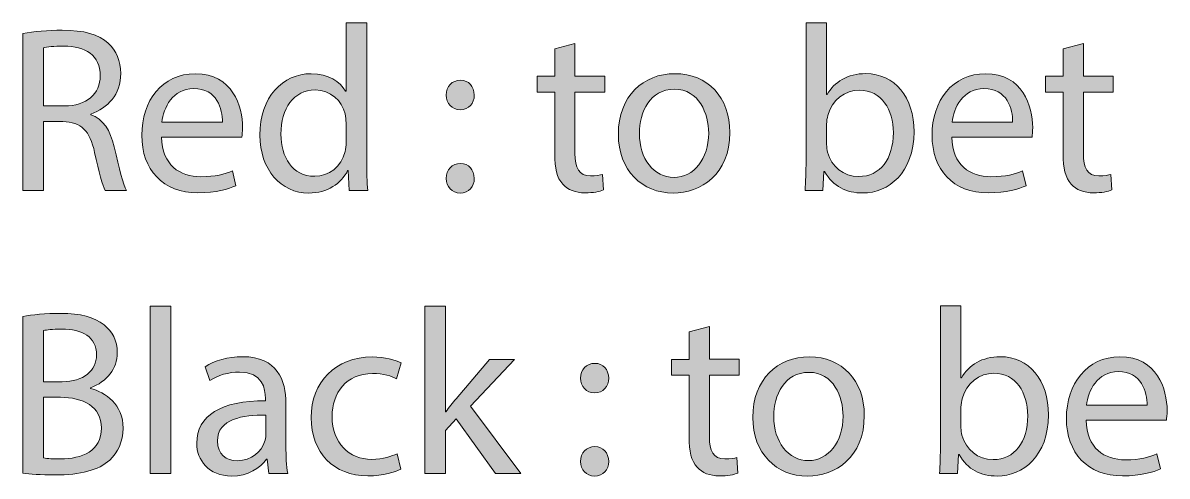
# Model space of a CAD drawing. Header units: inches. Extents: x 589 to 2016, y -1839 to -951.
# Drawn here: x 1200.09 to 1248.18, y -1133.28 to -1114.24 of the extents above; entities that cross this region are included whole.
import ezdxf

# ---------------------------------------------------------------- set-up
doc = ezdxf.new("R2010")
doc.units = ezdxf.units.IN
doc.header["$MEASUREMENT"] = 0
doc.layers.add('Layer 1', color=7, linetype='Continuous')

# ---------------------------------------------------------------- blocks, each defined once
blk = doc.blocks.new('block 314')
at = {"layer": 'Layer 1', "true_color": 0x010101}
h = blk.add_hatch(color=18, dxfattribs=at)
h.dxf.hatch_style = 2
edge = h.paths.add_edge_path()
edge.add_spline(control_points=[(1214.54, -1114.241), (1214.54, -1114.241), (1214.54, -1120.04), (1214.54, -1120.04), (1214.54, -1120.466), (1214.549, -1120.952), (1214.579, -1121.279), (1214.579, -1121.279), (1213.796, -1121.279), (1213.796, -1121.279), (1213.796, -1121.279), (1213.756, -1120.448), (1213.756, -1120.448), (1213.756, -1120.448), (1213.736, -1120.448), (1213.736, -1120.448), (1213.468, -1120.983), (1212.884, -1121.39), (1212.1, -1121.39), (1210.941, -1121.39), (1210.049, -1120.409), (1210.049, -1118.951), (1210.039, -1117.356), (1211.031, -1116.374), (1212.2, -1116.374), (1212.934, -1116.374), (1213.429, -1116.719), (1213.648, -1117.106), (1213.648, -1117.106), (1213.669, -1117.106), (1213.669, -1117.106), (1213.669, -1117.106), (1213.669, -1114.242), (1213.669, -1114.242), (1213.669, -1114.242), (1214.54, -1114.241), (1214.54, -1114.241), (1214.54, -1114.241), (1214.54, -1114.241), (1214.54, -1114.241)], knot_values=[0, 0, 0, 0, 1, 1, 1, 2, 2, 2, 3, 3, 3, 4, 4, 4, 5, 5, 5, 6, 6, 6, 7, 7, 7, 8, 8, 8, 9, 9, 9, 10, 10, 10, 11, 11, 11, 12, 12, 12, 13, 13, 13, 13], degree=3, periodic=1)
edge = h.paths.add_edge_path()
edge.add_spline(control_points=[(1213.668, -1118.434), (1213.668, -1118.324), (1213.658, -1118.177), (1213.628, -1118.067), (1213.5, -1117.512), (1213.023, -1117.056), (1212.37, -1117.056), (1211.467, -1117.056), (1210.933, -1117.849), (1210.933, -1118.91), (1210.933, -1119.881), (1211.41, -1120.684), (1212.351, -1120.684), (1212.936, -1120.684), (1213.471, -1120.298), (1213.63, -1119.643), (1213.66, -1119.524), (1213.67, -1119.405), (1213.67, -1119.268), (1213.67, -1119.268), (1213.668, -1118.434), (1213.668, -1118.434), (1213.668, -1118.434), (1213.668, -1118.434), (1213.668, -1118.434)], knot_values=[0, 0, 0, 0, 1, 1, 1, 2, 2, 2, 3, 3, 3, 4, 4, 4, 5, 5, 5, 6, 6, 6, 7, 7, 7, 8, 8, 8, 8], degree=3, periodic=1)
h = blk.add_hatch(color=18, dxfattribs=at)
h.dxf.hatch_style = 2
edge = h.paths.add_edge_path()
edge.add_spline(control_points=[(1232.966, -1121.277), (1232.986, -1120.951), (1233.005, -1120.465), (1233.005, -1120.038), (1233.005, -1120.038), (1233.005, -1114.239), (1233.005, -1114.239), (1233.005, -1114.239), (1233.867, -1114.239), (1233.867, -1114.239), (1233.867, -1114.239), (1233.867, -1117.254), (1233.867, -1117.254), (1233.867, -1117.254), (1233.888, -1117.254), (1233.888, -1117.254), (1234.194, -1116.718), (1234.749, -1116.37), (1235.523, -1116.37), (1236.713, -1116.37), (1237.555, -1117.363), (1237.544, -1118.819), (1237.544, -1120.533), (1236.464, -1121.386), (1235.393, -1121.386), (1234.699, -1121.386), (1234.144, -1121.118), (1233.787, -1120.482), (1233.787, -1120.482), (1233.757, -1120.482), (1233.757, -1120.482), (1233.757, -1120.482), (1233.717, -1121.275), (1233.717, -1121.275), (1233.717, -1121.275), (1232.964, -1121.275), (1232.964, -1121.275), (1232.964, -1121.275), (1232.966, -1121.277), (1232.966, -1121.277), (1232.966, -1121.277), (1232.966, -1121.277), (1232.966, -1121.277)], knot_values=[0, 0, 0, 0, 1, 1, 1, 2, 2, 2, 3, 3, 3, 4, 4, 4, 5, 5, 5, 6, 6, 6, 7, 7, 7, 8, 8, 8, 9, 9, 9, 10, 10, 10, 11, 11, 11, 12, 12, 12, 13, 13, 13, 14, 14, 14, 14], degree=3, periodic=1)
edge = h.paths.add_edge_path()
edge.add_spline(control_points=[(1233.869, -1119.355), (1233.869, -1119.466), (1233.89, -1119.572), (1233.907, -1119.672), (1234.077, -1120.276), (1234.581, -1120.694), (1235.217, -1120.694), (1236.128, -1120.694), (1236.674, -1119.95), (1236.674, -1118.849), (1236.674, -1117.888), (1236.177, -1117.065), (1235.246, -1117.065), (1234.65, -1117.065), (1234.096, -1117.47), (1233.917, -1118.134), (1233.896, -1118.233), (1233.867, -1118.352), (1233.867, -1118.493), (1233.867, -1118.493), (1233.869, -1119.355), (1233.869, -1119.355), (1233.869, -1119.355), (1233.869, -1119.355), (1233.869, -1119.355)], knot_values=[0, 0, 0, 0, 1, 1, 1, 2, 2, 2, 3, 3, 3, 4, 4, 4, 5, 5, 5, 6, 6, 6, 7, 7, 7, 8, 8, 8, 8], degree=3, periodic=1)
h = blk.add_hatch(color=18, dxfattribs=at)
h.dxf.hatch_style = 2
edge = h.paths.add_edge_path()
edge.add_spline(control_points=[(1200.088, -1114.688), (1200.524, -1114.598), (1201.148, -1114.548), (1201.743, -1114.548), (1202.664, -1114.548), (1203.26, -1114.717), (1203.676, -1115.094), (1204.013, -1115.392), (1204.201, -1115.849), (1204.201, -1116.363), (1204.201, -1117.245), (1203.647, -1117.829), (1202.943, -1118.069), (1202.943, -1118.069), (1202.943, -1118.098), (1202.943, -1118.098), (1203.458, -1118.276), (1203.765, -1118.752), (1203.924, -1119.446), (1204.141, -1120.378), (1204.299, -1121.022), (1204.439, -1121.278), (1204.439, -1121.278), (1203.548, -1121.278), (1203.548, -1121.278), (1203.439, -1121.091), (1203.29, -1120.515), (1203.102, -1119.683), (1202.903, -1118.762), (1202.546, -1118.414), (1201.762, -1118.383), (1201.762, -1118.383), (1200.949, -1118.383), (1200.949, -1118.383), (1200.949, -1118.383), (1200.949, -1121.277), (1200.949, -1121.277), (1200.949, -1121.277), (1200.087, -1121.277), (1200.087, -1121.277), (1200.087, -1121.277), (1200.088, -1114.688), (1200.088, -1114.688), (1200.088, -1114.688), (1200.088, -1114.688), (1200.088, -1114.688)], knot_values=[0, 0, 0, 0, 1, 1, 1, 2, 2, 2, 3, 3, 3, 4, 4, 4, 5, 5, 5, 6, 6, 6, 7, 7, 7, 8, 8, 8, 9, 9, 9, 10, 10, 10, 11, 11, 11, 12, 12, 12, 13, 13, 13, 14, 14, 14, 15, 15, 15, 15], degree=3, periodic=1)
edge = h.paths.add_edge_path()
edge.add_spline(control_points=[(1200.951, -1117.73), (1200.951, -1117.73), (1201.833, -1117.73), (1201.833, -1117.73), (1202.754, -1117.73), (1203.34, -1117.224), (1203.34, -1116.461), (1203.34, -1115.599), (1202.715, -1115.22), (1201.804, -1115.213), (1201.387, -1115.213), (1201.091, -1115.25), (1200.952, -1115.291), (1200.952, -1115.291), (1200.951, -1117.73), (1200.951, -1117.73), (1200.951, -1117.73), (1200.951, -1117.73), (1200.951, -1117.73)], knot_values=[0, 0, 0, 0, 1, 1, 1, 2, 2, 2, 3, 3, 3, 4, 4, 4, 5, 5, 5, 6, 6, 6, 6], degree=3, periodic=1)
h = blk.add_hatch(color=18, dxfattribs=at)
h.dxf.hatch_style = 2
edge = h.paths.add_edge_path()
edge.add_spline(control_points=[(1223.292, -1115.103), (1223.292, -1115.103), (1223.292, -1116.482), (1223.292, -1116.482), (1223.292, -1116.482), (1224.541, -1116.482), (1224.541, -1116.482), (1224.541, -1116.482), (1224.541, -1117.146), (1224.541, -1117.146), (1224.541, -1117.146), (1223.292, -1117.146), (1223.292, -1117.146), (1223.292, -1117.146), (1223.292, -1119.733), (1223.292, -1119.733), (1223.292, -1120.328), (1223.461, -1120.665), (1223.946, -1120.665), (1224.174, -1120.665), (1224.343, -1120.637), (1224.453, -1120.606), (1224.453, -1120.606), (1224.492, -1121.26), (1224.492, -1121.26), (1224.324, -1121.329), (1224.056, -1121.379), (1223.719, -1121.379), (1223.313, -1121.379), (1222.985, -1121.25), (1222.778, -1121.012), (1222.53, -1120.755), (1222.441, -1120.329), (1222.441, -1119.763), (1222.441, -1119.763), (1222.441, -1117.146), (1222.441, -1117.146), (1222.441, -1117.146), (1221.698, -1117.146), (1221.698, -1117.146), (1221.698, -1117.146), (1221.698, -1116.482), (1221.698, -1116.482), (1221.698, -1116.482), (1222.441, -1116.482), (1222.441, -1116.482), (1222.441, -1116.482), (1222.441, -1115.332), (1222.441, -1115.332), (1222.441, -1115.332), (1223.292, -1115.103), (1223.292, -1115.103)], knot_values=[0, 0, 0, 0, 1, 1, 1, 2, 2, 2, 3, 3, 3, 4, 4, 4, 5, 5, 5, 6, 6, 6, 7, 7, 7, 8, 8, 8, 9, 9, 9, 10, 10, 10, 11, 11, 11, 12, 12, 12, 13, 13, 13, 14, 14, 14, 15, 15, 15, 16, 16, 16, 17, 17, 17, 17], degree=3, periodic=1)
h = blk.add_hatch(color=18, dxfattribs=at)
h.dxf.hatch_style = 2
edge = h.paths.add_edge_path()
edge.add_spline(control_points=[(1244.662, -1115.103), (1244.662, -1115.103), (1244.662, -1116.482), (1244.662, -1116.482), (1244.662, -1116.482), (1245.912, -1116.482), (1245.912, -1116.482), (1245.912, -1116.482), (1245.912, -1117.146), (1245.912, -1117.146), (1245.912, -1117.146), (1244.662, -1117.146), (1244.662, -1117.146), (1244.662, -1117.146), (1244.662, -1119.733), (1244.662, -1119.733), (1244.662, -1120.328), (1244.831, -1120.665), (1245.316, -1120.665), (1245.544, -1120.665), (1245.713, -1120.637), (1245.822, -1120.606), (1245.822, -1120.606), (1245.862, -1121.26), (1245.862, -1121.26), (1245.693, -1121.329), (1245.426, -1121.379), (1245.09, -1121.379), (1244.684, -1121.379), (1244.356, -1121.25), (1244.148, -1121.012), (1243.9, -1120.755), (1243.811, -1120.329), (1243.811, -1119.763), (1243.811, -1119.763), (1243.811, -1117.146), (1243.811, -1117.146), (1243.811, -1117.146), (1243.068, -1117.146), (1243.068, -1117.146), (1243.068, -1117.146), (1243.068, -1116.482), (1243.068, -1116.482), (1243.068, -1116.482), (1243.811, -1116.482), (1243.811, -1116.482), (1243.811, -1116.482), (1243.811, -1115.332), (1243.811, -1115.332), (1243.811, -1115.332), (1244.662, -1115.103), (1244.662, -1115.103)], knot_values=[0, 0, 0, 0, 1, 1, 1, 2, 2, 2, 3, 3, 3, 4, 4, 4, 5, 5, 5, 6, 6, 6, 7, 7, 7, 8, 8, 8, 9, 9, 9, 10, 10, 10, 11, 11, 11, 12, 12, 12, 13, 13, 13, 14, 14, 14, 15, 15, 15, 16, 16, 16, 17, 17, 17, 17], degree=3, periodic=1)
h = blk.add_hatch(color=18, dxfattribs=at)
h.dxf.hatch_style = 2
edge = h.paths.add_edge_path()
edge.add_spline(control_points=[(1205.917, -1119.039), (1205.936, -1120.218), (1206.689, -1120.704), (1207.561, -1120.704), (1208.186, -1120.704), (1208.564, -1120.595), (1208.891, -1120.457), (1208.891, -1120.457), (1209.04, -1121.082), (1209.04, -1121.082), (1208.732, -1121.22), (1208.208, -1121.379), (1207.445, -1121.379), (1205.967, -1121.379), (1205.085, -1120.408), (1205.085, -1118.961), (1205.085, -1117.513), (1205.938, -1116.374), (1207.336, -1116.374), (1208.902, -1116.374), (1209.318, -1117.75), (1209.318, -1118.633), (1209.318, -1118.811), (1209.298, -1118.949), (1209.288, -1119.039), (1209.288, -1119.039), (1205.917, -1119.039), (1205.917, -1119.039), (1205.917, -1119.039), (1205.917, -1119.039), (1205.917, -1119.039)], knot_values=[0, 0, 0, 0, 1, 1, 1, 2, 2, 2, 3, 3, 3, 4, 4, 4, 5, 5, 5, 6, 6, 6, 7, 7, 7, 8, 8, 8, 9, 9, 9, 10, 10, 10, 10], degree=3, periodic=1)
edge = h.paths.add_edge_path()
edge.add_spline(control_points=[(1208.474, -1118.413), (1208.483, -1117.859), (1208.246, -1116.995), (1207.264, -1116.995), (1206.382, -1116.995), (1205.994, -1117.807), (1205.926, -1118.413), (1205.926, -1118.413), (1208.474, -1118.413), (1208.474, -1118.413)], knot_values=[0, 0, 0, 0, 1, 1, 1, 2, 2, 2, 3, 3, 3, 3], degree=3, periodic=1)
h = blk.add_hatch(color=18, dxfattribs=at)
h.dxf.hatch_style = 2
edge = h.paths.add_edge_path()
edge.add_spline(control_points=[(1217.881, -1117.274), (1217.881, -1116.908), (1218.128, -1116.649), (1218.476, -1116.649), (1218.824, -1116.649), (1219.051, -1116.907), (1219.06, -1117.274), (1219.06, -1117.621), (1218.832, -1117.889), (1218.465, -1117.889), (1218.118, -1117.889), (1217.881, -1117.621), (1217.881, -1117.274)], knot_values=[0, 0, 0, 0, 1, 1, 1, 2, 2, 2, 3, 3, 3, 4, 4, 4, 4], degree=3, periodic=1)
edge = h.paths.add_edge_path()
edge.add_spline(control_points=[(1217.881, -1120.774), (1217.881, -1120.407), (1218.128, -1120.149), (1218.476, -1120.149), (1218.824, -1120.149), (1219.051, -1120.406), (1219.06, -1120.774), (1219.06, -1121.12), (1218.832, -1121.388), (1218.465, -1121.388), (1218.118, -1121.388), (1217.881, -1121.12), (1217.881, -1120.774)], knot_values=[0, 0, 0, 0, 1, 1, 1, 2, 2, 2, 3, 3, 3, 4, 4, 4, 4], degree=3, periodic=1)
h = blk.add_hatch(color=18, dxfattribs=at)
h.dxf.hatch_style = 2
edge = h.paths.add_edge_path()
edge.add_spline(control_points=[(1229.804, -1118.839), (1229.804, -1120.614), (1228.575, -1121.388), (1227.415, -1121.388), (1226.116, -1121.388), (1225.116, -1120.436), (1225.116, -1118.92), (1225.116, -1117.314), (1226.166, -1116.373), (1227.493, -1116.373), (1228.872, -1116.372), (1229.804, -1117.374), (1229.804, -1118.839)], knot_values=[0, 0, 0, 0, 1, 1, 1, 2, 2, 2, 3, 3, 3, 4, 4, 4, 4], degree=3, periodic=1)
edge = h.paths.add_edge_path()
edge.add_spline(control_points=[(1225.998, -1118.89), (1225.998, -1119.941), (1226.603, -1120.734), (1227.455, -1120.734), (1228.287, -1120.734), (1228.912, -1119.951), (1228.912, -1118.87), (1228.912, -1118.057), (1228.506, -1117.026), (1227.475, -1117.026), (1226.444, -1117.026), (1225.998, -1117.978), (1225.998, -1118.89)], knot_values=[0, 0, 0, 0, 1, 1, 1, 2, 2, 2, 3, 3, 3, 4, 4, 4, 4], degree=3, periodic=1)
h = blk.add_hatch(color=18, dxfattribs=at)
h.dxf.hatch_style = 2
edge = h.paths.add_edge_path()
edge.add_spline(control_points=[(1239.131, -1119.039), (1239.152, -1120.218), (1239.904, -1120.704), (1240.777, -1120.704), (1241.402, -1120.704), (1241.778, -1120.595), (1242.106, -1120.457), (1242.106, -1120.457), (1242.256, -1121.082), (1242.256, -1121.082), (1241.948, -1121.22), (1241.423, -1121.379), (1240.66, -1121.379), (1239.183, -1121.379), (1238.301, -1120.408), (1238.301, -1118.961), (1238.301, -1117.513), (1239.153, -1116.374), (1240.55, -1116.374), (1242.116, -1116.374), (1242.533, -1117.75), (1242.533, -1118.633), (1242.533, -1118.811), (1242.512, -1118.949), (1242.504, -1119.039), (1242.504, -1119.039), (1239.131, -1119.039), (1239.131, -1119.039), (1239.131, -1119.039), (1239.131, -1119.039), (1239.131, -1119.039)], knot_values=[0, 0, 0, 0, 1, 1, 1, 2, 2, 2, 3, 3, 3, 4, 4, 4, 5, 5, 5, 6, 6, 6, 7, 7, 7, 8, 8, 8, 9, 9, 9, 10, 10, 10, 10], degree=3, periodic=1)
edge = h.paths.add_edge_path()
edge.add_spline(control_points=[(1241.688, -1118.413), (1241.699, -1117.859), (1241.461, -1116.995), (1240.479, -1116.995), (1239.597, -1116.995), (1239.21, -1117.807), (1239.141, -1118.413), (1239.141, -1118.413), (1241.688, -1118.413), (1241.688, -1118.413)], knot_values=[0, 0, 0, 0, 1, 1, 1, 2, 2, 2, 3, 3, 3, 3], degree=3, periodic=1)
h = blk.add_hatch(color=18, dxfattribs=at)
h.dxf.hatch_style = 2
h.paths.add_polyline_path([(1205.43, -1126.136), (1206.304, -1126.136), (1206.304, -1133.174), (1205.43, -1133.174)])
h = blk.add_hatch(color=18, dxfattribs=at)
h.dxf.hatch_style = 2
edge = h.paths.add_edge_path()
edge.add_spline(control_points=[(1217.851, -1130.576), (1217.851, -1130.576), (1217.871, -1130.576), (1217.871, -1130.576), (1217.99, -1130.407), (1218.158, -1130.2), (1218.297, -1130.031), (1218.297, -1130.031), (1219.704, -1128.376), (1219.704, -1128.376), (1219.704, -1128.376), (1220.755, -1128.376), (1220.755, -1128.376), (1220.755, -1128.376), (1218.902, -1130.348), (1218.902, -1130.348), (1218.902, -1130.348), (1221.013, -1133.176), (1221.013, -1133.176), (1221.013, -1133.176), (1219.951, -1133.176), (1219.951, -1133.176), (1219.951, -1133.176), (1218.296, -1130.875), (1218.296, -1130.875), (1218.296, -1130.875), (1217.85, -1131.37), (1217.85, -1131.37), (1217.85, -1131.37), (1217.85, -1133.175), (1217.85, -1133.175), (1217.85, -1133.175), (1216.988, -1133.175), (1216.988, -1133.175), (1216.988, -1133.175), (1216.988, -1126.137), (1216.988, -1126.137), (1216.988, -1126.137), (1217.85, -1126.137), (1217.85, -1126.137), (1217.85, -1126.137), (1217.85, -1130.577), (1217.85, -1130.577), (1217.85, -1130.577), (1217.851, -1130.577), (1217.851, -1130.577), (1217.851, -1130.577), (1217.851, -1130.576), (1217.851, -1130.576)], knot_values=[0, 0, 0, 0, 1, 1, 1, 2, 2, 2, 3, 3, 3, 4, 4, 4, 5, 5, 5, 6, 6, 6, 7, 7, 7, 8, 8, 8, 9, 9, 9, 10, 10, 10, 11, 11, 11, 12, 12, 12, 13, 13, 13, 14, 14, 14, 15, 15, 15, 16, 16, 16, 16], degree=3, periodic=1)
h = blk.add_hatch(color=18, dxfattribs=at)
h.dxf.hatch_style = 2
edge = h.paths.add_edge_path()
edge.add_spline(control_points=[(1238.617, -1133.174), (1238.637, -1132.845), (1238.655, -1132.359), (1238.655, -1131.933), (1238.655, -1131.933), (1238.655, -1126.134), (1238.655, -1126.134), (1238.655, -1126.134), (1239.517, -1126.134), (1239.517, -1126.134), (1239.517, -1126.134), (1239.517, -1129.148), (1239.517, -1129.148), (1239.517, -1129.148), (1239.537, -1129.148), (1239.537, -1129.148), (1239.845, -1128.612), (1240.4, -1128.265), (1241.173, -1128.265), (1242.363, -1128.265), (1243.207, -1129.257), (1243.195, -1130.713), (1243.195, -1132.428), (1242.114, -1133.28), (1241.043, -1133.28), (1240.348, -1133.28), (1239.794, -1133.012), (1239.437, -1132.377), (1239.437, -1132.377), (1239.407, -1132.377), (1239.407, -1132.377), (1239.407, -1132.377), (1239.369, -1133.171), (1239.369, -1133.171), (1239.369, -1133.171), (1238.615, -1133.171), (1238.615, -1133.171), (1238.615, -1133.171), (1238.615, -1133.173), (1238.615, -1133.173), (1238.615, -1133.173), (1238.617, -1133.173), (1238.617, -1133.173), (1238.617, -1133.173), (1238.617, -1133.174), (1238.617, -1133.174), (1238.617, -1133.174), (1238.617, -1133.174), (1238.617, -1133.174)], knot_values=[0, 0, 0, 0, 1, 1, 1, 2, 2, 2, 3, 3, 3, 4, 4, 4, 5, 5, 5, 6, 6, 6, 7, 7, 7, 8, 8, 8, 9, 9, 9, 10, 10, 10, 11, 11, 11, 12, 12, 12, 13, 13, 13, 14, 14, 14, 15, 15, 15, 16, 16, 16, 16], degree=3, periodic=1)
edge = h.paths.add_edge_path()
edge.add_spline(control_points=[(1239.517, -1131.251), (1239.517, -1131.36), (1239.538, -1131.469), (1239.558, -1131.566), (1239.727, -1132.171), (1240.232, -1132.588), (1240.866, -1132.588), (1241.778, -1132.588), (1242.322, -1131.844), (1242.322, -1130.743), (1242.322, -1129.782), (1241.828, -1128.96), (1240.895, -1128.96), (1240.3, -1128.96), (1239.745, -1129.365), (1239.567, -1130.03), (1239.545, -1130.127), (1239.516, -1130.247), (1239.516, -1130.386), (1239.516, -1130.386), (1239.517, -1131.251), (1239.517, -1131.251), (1239.517, -1131.251), (1239.517, -1131.251), (1239.517, -1131.251)], knot_values=[0, 0, 0, 0, 1, 1, 1, 2, 2, 2, 3, 3, 3, 4, 4, 4, 5, 5, 5, 6, 6, 6, 7, 7, 7, 8, 8, 8, 8], degree=3, periodic=1)
h = blk.add_hatch(color=18, dxfattribs=at)
h.dxf.hatch_style = 2
edge = h.paths.add_edge_path()
edge.add_spline(control_points=[(1200.088, -1126.581), (1200.465, -1126.502), (1201.06, -1126.443), (1201.664, -1126.443), (1202.526, -1126.443), (1203.083, -1126.592), (1203.498, -1126.929), (1203.845, -1127.186), (1204.053, -1127.583), (1204.053, -1128.108), (1204.053, -1128.752), (1203.626, -1129.317), (1202.923, -1129.575), (1202.923, -1129.575), (1202.923, -1129.595), (1202.923, -1129.595), (1203.557, -1129.754), (1204.3, -1130.279), (1204.3, -1131.27), (1204.3, -1131.845), (1204.072, -1132.281), (1203.735, -1132.609), (1203.269, -1133.034), (1202.515, -1133.233), (1201.425, -1133.233), (1200.829, -1133.233), (1200.374, -1133.194), (1200.087, -1133.153), (1200.087, -1133.153), (1200.088, -1126.581), (1200.088, -1126.581), (1200.088, -1126.581), (1200.088, -1126.581), (1200.088, -1126.581)], knot_values=[0, 0, 0, 0, 1, 1, 1, 2, 2, 2, 3, 3, 3, 4, 4, 4, 5, 5, 5, 6, 6, 6, 7, 7, 7, 8, 8, 8, 9, 9, 9, 10, 10, 10, 11, 11, 11, 11], degree=3, periodic=1)
edge = h.paths.add_edge_path()
edge.add_spline(control_points=[(1200.951, -1129.317), (1200.951, -1129.317), (1201.734, -1129.317), (1201.734, -1129.317), (1202.646, -1129.317), (1203.182, -1128.841), (1203.182, -1128.198), (1203.182, -1127.414), (1202.586, -1127.107), (1201.715, -1127.107), (1201.318, -1127.107), (1201.091, -1127.137), (1200.952, -1127.166), (1200.952, -1127.166), (1200.951, -1129.317), (1200.951, -1129.317), (1200.951, -1129.317), (1200.951, -1129.317), (1200.951, -1129.317)], knot_values=[0, 0, 0, 0, 1, 1, 1, 2, 2, 2, 3, 3, 3, 4, 4, 4, 5, 5, 5, 6, 6, 6, 6], degree=3, periodic=1)
edge = h.paths.add_edge_path()
edge.add_spline(control_points=[(1200.951, -1132.52), (1201.119, -1132.549), (1201.368, -1132.559), (1201.675, -1132.559), (1202.566, -1132.559), (1203.389, -1132.231), (1203.389, -1131.26), (1203.389, -1130.347), (1202.606, -1129.972), (1201.664, -1129.972), (1201.664, -1129.972), (1200.951, -1129.972), (1200.951, -1129.972), (1200.951, -1129.972), (1200.951, -1132.52), (1200.951, -1132.52)], knot_values=[0, 0, 0, 0, 1, 1, 1, 2, 2, 2, 3, 3, 3, 4, 4, 4, 5, 5, 5, 5], degree=3, periodic=1)
h = blk.add_hatch(color=18, dxfattribs=at)
h.dxf.hatch_style = 2
edge = h.paths.add_edge_path()
edge.add_spline(control_points=[(1228.942, -1126.997), (1228.942, -1126.997), (1228.942, -1128.374), (1228.942, -1128.374), (1228.942, -1128.374), (1230.19, -1128.374), (1230.19, -1128.374), (1230.19, -1128.374), (1230.19, -1129.039), (1230.19, -1129.039), (1230.19, -1129.039), (1228.942, -1129.039), (1228.942, -1129.039), (1228.942, -1129.039), (1228.942, -1131.626), (1228.942, -1131.626), (1228.942, -1132.221), (1229.111, -1132.559), (1229.596, -1132.559), (1229.824, -1132.559), (1229.991, -1132.529), (1230.102, -1132.5), (1230.102, -1132.5), (1230.141, -1133.154), (1230.141, -1133.154), (1229.972, -1133.224), (1229.705, -1133.273), (1229.368, -1133.273), (1228.963, -1133.273), (1228.635, -1133.146), (1228.427, -1132.907), (1228.179, -1132.65), (1228.089, -1132.223), (1228.089, -1131.657), (1228.089, -1131.657), (1228.089, -1129.04), (1228.089, -1129.04), (1228.089, -1129.04), (1227.347, -1129.04), (1227.347, -1129.04), (1227.347, -1129.04), (1227.347, -1128.376), (1227.347, -1128.376), (1227.347, -1128.376), (1228.089, -1128.376), (1228.089, -1128.376), (1228.089, -1128.376), (1228.089, -1127.226), (1228.089, -1127.226), (1228.089, -1127.226), (1228.942, -1126.997), (1228.942, -1126.997)], knot_values=[0, 0, 0, 0, 1, 1, 1, 2, 2, 2, 3, 3, 3, 4, 4, 4, 5, 5, 5, 6, 6, 6, 7, 7, 7, 8, 8, 8, 9, 9, 9, 10, 10, 10, 11, 11, 11, 12, 12, 12, 13, 13, 13, 14, 14, 14, 15, 15, 15, 16, 16, 16, 17, 17, 17, 17], degree=3, periodic=1)
h = blk.add_hatch(color=18, dxfattribs=at)
h.dxf.hatch_style = 2
edge = h.paths.add_edge_path()
edge.add_spline(control_points=[(1210.426, -1133.174), (1210.426, -1133.174), (1210.358, -1132.567), (1210.358, -1132.567), (1210.358, -1132.567), (1210.329, -1132.567), (1210.329, -1132.567), (1210.06, -1132.944), (1209.544, -1133.28), (1208.862, -1133.28), (1207.89, -1133.28), (1207.395, -1132.597), (1207.395, -1131.903), (1207.395, -1130.743), (1208.426, -1130.108), (1210.28, -1130.119), (1210.28, -1130.119), (1210.28, -1130.019), (1210.28, -1130.019), (1210.28, -1129.623), (1210.17, -1128.909), (1209.189, -1128.909), (1208.743, -1128.909), (1208.278, -1129.048), (1207.94, -1129.266), (1207.94, -1129.266), (1207.742, -1128.691), (1207.742, -1128.691), (1208.138, -1128.433), (1208.713, -1128.265), (1209.318, -1128.265), (1210.785, -1128.265), (1211.142, -1129.266), (1211.142, -1130.228), (1211.142, -1130.228), (1211.142, -1132.022), (1211.142, -1132.022), (1211.142, -1132.44), (1211.162, -1132.845), (1211.221, -1133.173), (1211.221, -1133.173), (1210.426, -1133.174), (1210.426, -1133.174), (1210.426, -1133.174), (1210.426, -1133.174), (1210.426, -1133.174)], knot_values=[0, 0, 0, 0, 1, 1, 1, 2, 2, 2, 3, 3, 3, 4, 4, 4, 5, 5, 5, 6, 6, 6, 7, 7, 7, 8, 8, 8, 9, 9, 9, 10, 10, 10, 11, 11, 11, 12, 12, 12, 13, 13, 13, 14, 14, 14, 15, 15, 15, 15], degree=3, periodic=1)
edge = h.paths.add_edge_path()
edge.add_spline(control_points=[(1210.298, -1130.725), (1209.346, -1130.705), (1208.265, -1130.874), (1208.265, -1131.806), (1208.265, -1132.372), (1208.641, -1132.637), (1209.088, -1132.637), (1209.713, -1132.637), (1210.109, -1132.241), (1210.248, -1131.835), (1210.278, -1131.746), (1210.298, -1131.649), (1210.298, -1131.56), (1210.298, -1131.56), (1210.298, -1130.725), (1210.298, -1130.725), (1210.298, -1130.725), (1210.298, -1130.725), (1210.298, -1130.725)], knot_values=[0, 0, 0, 0, 1, 1, 1, 2, 2, 2, 3, 3, 3, 4, 4, 4, 5, 5, 5, 6, 6, 6, 6], degree=3, periodic=1)
h = blk.add_hatch(color=18, dxfattribs=at)
h.dxf.hatch_style = 2
edge = h.paths.add_edge_path()
edge.add_spline(control_points=[(1215.967, -1132.993), (1215.739, -1133.113), (1215.234, -1133.271), (1214.591, -1133.271), (1213.143, -1133.271), (1212.202, -1132.292), (1212.202, -1130.824), (1212.202, -1129.346), (1213.213, -1128.275), (1214.78, -1128.275), (1215.296, -1128.275), (1215.752, -1128.403), (1215.99, -1128.523), (1215.99, -1128.523), (1215.792, -1129.197), (1215.792, -1129.197), (1215.583, -1129.078), (1215.255, -1128.969), (1214.78, -1128.969), (1213.681, -1128.969), (1213.085, -1129.782), (1213.085, -1130.783), (1213.085, -1131.893), (1213.798, -1132.578), (1214.751, -1132.578), (1215.246, -1132.578), (1215.573, -1132.448), (1215.821, -1132.34), (1215.821, -1132.34), (1215.967, -1132.993), (1215.967, -1132.993)], knot_values=[0, 0, 0, 0, 1, 1, 1, 2, 2, 2, 3, 3, 3, 4, 4, 4, 5, 5, 5, 6, 6, 6, 7, 7, 7, 8, 8, 8, 9, 9, 9, 10, 10, 10, 10], degree=3, periodic=1)
h = blk.add_hatch(color=18, dxfattribs=at)
h.dxf.hatch_style = 2
edge = h.paths.add_edge_path()
edge.add_spline(control_points=[(1235.454, -1130.735), (1235.454, -1132.508), (1234.226, -1133.282), (1233.065, -1133.282), (1231.766, -1133.282), (1230.765, -1132.331), (1230.765, -1130.815), (1230.765, -1129.209), (1231.816, -1128.267), (1233.143, -1128.267), (1234.523, -1128.267), (1235.454, -1129.268), (1235.454, -1130.735)], knot_values=[0, 0, 0, 0, 1, 1, 1, 2, 2, 2, 3, 3, 3, 4, 4, 4, 4], degree=3, periodic=1)
edge = h.paths.add_edge_path()
edge.add_spline(control_points=[(1231.648, -1130.785), (1231.648, -1131.836), (1232.252, -1132.63), (1233.105, -1132.63), (1233.937, -1132.63), (1234.562, -1131.845), (1234.562, -1130.766), (1234.562, -1129.952), (1234.157, -1128.922), (1233.126, -1128.922), (1232.094, -1128.921), (1231.648, -1129.873), (1231.648, -1130.785)], knot_values=[0, 0, 0, 0, 1, 1, 1, 2, 2, 2, 3, 3, 3, 4, 4, 4, 4], degree=3, periodic=1)
h = blk.add_hatch(color=18, dxfattribs=at)
h.dxf.hatch_style = 2
edge = h.paths.add_edge_path()
edge.add_spline(control_points=[(1244.782, -1130.934), (1244.801, -1132.113), (1245.554, -1132.6), (1246.427, -1132.6), (1247.051, -1132.6), (1247.428, -1132.489), (1247.755, -1132.353), (1247.755, -1132.353), (1247.904, -1132.977), (1247.904, -1132.977), (1247.598, -1133.117), (1247.072, -1133.274), (1246.308, -1133.274), (1244.831, -1133.274), (1243.949, -1132.303), (1243.949, -1130.857), (1243.949, -1129.409), (1244.801, -1128.269), (1246.199, -1128.269), (1247.765, -1128.269), (1248.182, -1129.646), (1248.182, -1130.529), (1248.182, -1130.708), (1248.161, -1130.845), (1248.152, -1130.935), (1248.152, -1130.935), (1244.782, -1130.934), (1244.782, -1130.934), (1244.782, -1130.934), (1244.782, -1130.934), (1244.782, -1130.934)], knot_values=[0, 0, 0, 0, 1, 1, 1, 2, 2, 2, 3, 3, 3, 4, 4, 4, 5, 5, 5, 6, 6, 6, 7, 7, 7, 8, 8, 8, 9, 9, 9, 10, 10, 10, 10], degree=3, periodic=1)
edge = h.paths.add_edge_path()
edge.add_spline(control_points=[(1247.338, -1130.308), (1247.348, -1129.754), (1247.11, -1128.89), (1246.128, -1128.89), (1245.247, -1128.89), (1244.858, -1129.703), (1244.79, -1130.308), (1244.79, -1130.308), (1247.338, -1130.308), (1247.338, -1130.308)], knot_values=[0, 0, 0, 0, 1, 1, 1, 2, 2, 2, 3, 3, 3, 3], degree=3, periodic=1)
h = blk.add_hatch(color=18, dxfattribs=at)
h.dxf.hatch_style = 2
edge = h.paths.add_edge_path()
edge.add_spline(control_points=[(1223.529, -1129.169), (1223.529, -1128.802), (1223.777, -1128.544), (1224.125, -1128.544), (1224.471, -1128.544), (1224.7, -1128.801), (1224.709, -1129.169), (1224.709, -1129.515), (1224.481, -1129.783), (1224.114, -1129.783), (1223.768, -1129.783), (1223.529, -1129.515), (1223.529, -1129.169)], knot_values=[0, 0, 0, 0, 1, 1, 1, 2, 2, 2, 3, 3, 3, 4, 4, 4, 4], degree=3, periodic=1)
edge = h.paths.add_edge_path()
edge.add_spline(control_points=[(1223.529, -1132.668), (1223.529, -1132.301), (1223.777, -1132.044), (1224.125, -1132.044), (1224.471, -1132.044), (1224.7, -1132.301), (1224.709, -1132.668), (1224.709, -1133.015), (1224.481, -1133.282), (1224.114, -1133.282), (1223.768, -1133.282), (1223.529, -1133.015), (1223.529, -1132.668)], knot_values=[0, 0, 0, 0, 1, 1, 1, 2, 2, 2, 3, 3, 3, 4, 4, 4, 4], degree=3, periodic=1)
at = {"layer": 'Layer 1', "lineweight": 0}
blk.add_lwpolyline([(1205.43, -1126.136), (1206.304, -1126.136), (1206.304, -1133.174), (1205.43, -1133.174), (1205.43, -1126.136)], dxfattribs=at)
for points, knots in [([(1214.54, -1114.241), (1214.54, -1114.241), (1214.54, -1120.04), (1214.54, -1120.04), (1214.54, -1120.466), (1214.549, -1120.952), (1214.579, -1121.279), (1214.579, -1121.279), (1213.796, -1121.279), (1213.796, -1121.279), (1213.796, -1121.279), (1213.756, -1120.448), (1213.756, -1120.448), (1213.756, -1120.448), (1213.736, -1120.448), (1213.736, -1120.448), (1213.468, -1120.983), (1212.884, -1121.39), (1212.1, -1121.39), (1210.941, -1121.39), (1210.049, -1120.409), (1210.049, -1118.951), (1210.039, -1117.356), (1211.031, -1116.374), (1212.2, -1116.374), (1212.934, -1116.374), (1213.429, -1116.719), (1213.648, -1117.106), (1213.648, -1117.106), (1213.669, -1117.106), (1213.669, -1117.106), (1213.669, -1117.106), (1213.669, -1114.242), (1213.669, -1114.242), (1213.669, -1114.242), (1214.54, -1114.241), (1214.54, -1114.241), (1214.54, -1114.241), (1214.54, -1114.241), (1214.54, -1114.241)], [0, 0, 0, 0, 1, 1, 1, 2, 2, 2, 3, 3, 3, 4, 4, 4, 5, 5, 5, 6, 6, 6, 7, 7, 7, 8, 8, 8, 9, 9, 9, 10, 10, 10, 11, 11, 11, 12, 12, 12, 13, 13, 13, 13]), ([(1232.966, -1121.277), (1232.986, -1120.951), (1233.005, -1120.465), (1233.005, -1120.038), (1233.005, -1120.038), (1233.005, -1114.239), (1233.005, -1114.239), (1233.005, -1114.239), (1233.867, -1114.239), (1233.867, -1114.239), (1233.867, -1114.239), (1233.867, -1117.254), (1233.867, -1117.254), (1233.867, -1117.254), (1233.888, -1117.254), (1233.888, -1117.254), (1234.194, -1116.718), (1234.749, -1116.37), (1235.523, -1116.37), (1236.713, -1116.37), (1237.555, -1117.363), (1237.544, -1118.819), (1237.544, -1120.533), (1236.464, -1121.386), (1235.393, -1121.386), (1234.699, -1121.386), (1234.144, -1121.118), (1233.787, -1120.482), (1233.787, -1120.482), (1233.757, -1120.482), (1233.757, -1120.482), (1233.757, -1120.482), (1233.717, -1121.275), (1233.717, -1121.275), (1233.717, -1121.275), (1232.964, -1121.275), (1232.964, -1121.275), (1232.964, -1121.275), (1232.966, -1121.277), (1232.966, -1121.277), (1232.966, -1121.277), (1232.966, -1121.277), (1232.966, -1121.277)], [0, 0, 0, 0, 1, 1, 1, 2, 2, 2, 3, 3, 3, 4, 4, 4, 5, 5, 5, 6, 6, 6, 7, 7, 7, 8, 8, 8, 9, 9, 9, 10, 10, 10, 11, 11, 11, 12, 12, 12, 13, 13, 13, 14, 14, 14, 14]), ([(1200.088, -1114.688), (1200.524, -1114.598), (1201.148, -1114.548), (1201.743, -1114.548), (1202.664, -1114.548), (1203.26, -1114.717), (1203.676, -1115.094), (1204.013, -1115.392), (1204.201, -1115.849), (1204.201, -1116.363), (1204.201, -1117.245), (1203.647, -1117.829), (1202.943, -1118.069), (1202.943, -1118.069), (1202.943, -1118.098), (1202.943, -1118.098), (1203.458, -1118.276), (1203.765, -1118.752), (1203.924, -1119.446), (1204.141, -1120.378), (1204.299, -1121.022), (1204.439, -1121.278), (1204.439, -1121.278), (1203.548, -1121.278), (1203.548, -1121.278), (1203.439, -1121.091), (1203.29, -1120.515), (1203.102, -1119.683), (1202.903, -1118.762), (1202.546, -1118.414), (1201.762, -1118.383), (1201.762, -1118.383), (1200.949, -1118.383), (1200.949, -1118.383), (1200.949, -1118.383), (1200.949, -1121.277), (1200.949, -1121.277), (1200.949, -1121.277), (1200.087, -1121.277), (1200.087, -1121.277), (1200.087, -1121.277), (1200.088, -1114.688), (1200.088, -1114.688), (1200.088, -1114.688), (1200.088, -1114.688), (1200.088, -1114.688)], [0, 0, 0, 0, 1, 1, 1, 2, 2, 2, 3, 3, 3, 4, 4, 4, 5, 5, 5, 6, 6, 6, 7, 7, 7, 8, 8, 8, 9, 9, 9, 10, 10, 10, 11, 11, 11, 12, 12, 12, 13, 13, 13, 14, 14, 14, 15, 15, 15, 15]), ([(1200.951, -1117.73), (1200.951, -1117.73), (1201.833, -1117.73), (1201.833, -1117.73), (1202.754, -1117.73), (1203.34, -1117.224), (1203.34, -1116.461), (1203.34, -1115.599), (1202.715, -1115.22), (1201.804, -1115.213), (1201.387, -1115.213), (1201.091, -1115.25), (1200.952, -1115.291), (1200.952, -1115.291), (1200.951, -1117.73), (1200.951, -1117.73), (1200.951, -1117.73), (1200.951, -1117.73), (1200.951, -1117.73)], [0, 0, 0, 0, 1, 1, 1, 2, 2, 2, 3, 3, 3, 4, 4, 4, 5, 5, 5, 6, 6, 6, 6]), ([(1223.292, -1115.103), (1223.292, -1115.103), (1223.292, -1116.482), (1223.292, -1116.482), (1223.292, -1116.482), (1224.541, -1116.482), (1224.541, -1116.482), (1224.541, -1116.482), (1224.541, -1117.146), (1224.541, -1117.146), (1224.541, -1117.146), (1223.292, -1117.146), (1223.292, -1117.146), (1223.292, -1117.146), (1223.292, -1119.733), (1223.292, -1119.733), (1223.292, -1120.328), (1223.461, -1120.665), (1223.946, -1120.665), (1224.174, -1120.665), (1224.343, -1120.637), (1224.453, -1120.606), (1224.453, -1120.606), (1224.492, -1121.26), (1224.492, -1121.26), (1224.324, -1121.329), (1224.056, -1121.379), (1223.719, -1121.379), (1223.313, -1121.379), (1222.985, -1121.25), (1222.778, -1121.012), (1222.53, -1120.755), (1222.441, -1120.329), (1222.441, -1119.763), (1222.441, -1119.763), (1222.441, -1117.146), (1222.441, -1117.146), (1222.441, -1117.146), (1221.698, -1117.146), (1221.698, -1117.146), (1221.698, -1117.146), (1221.698, -1116.482), (1221.698, -1116.482), (1221.698, -1116.482), (1222.441, -1116.482), (1222.441, -1116.482), (1222.441, -1116.482), (1222.441, -1115.332), (1222.441, -1115.332), (1222.441, -1115.332), (1223.292, -1115.103), (1223.292, -1115.103)], [0, 0, 0, 0, 1, 1, 1, 2, 2, 2, 3, 3, 3, 4, 4, 4, 5, 5, 5, 6, 6, 6, 7, 7, 7, 8, 8, 8, 9, 9, 9, 10, 10, 10, 11, 11, 11, 12, 12, 12, 13, 13, 13, 14, 14, 14, 15, 15, 15, 16, 16, 16, 17, 17, 17, 17]), ([(1244.662, -1115.103), (1244.662, -1115.103), (1244.662, -1116.482), (1244.662, -1116.482), (1244.662, -1116.482), (1245.912, -1116.482), (1245.912, -1116.482), (1245.912, -1116.482), (1245.912, -1117.146), (1245.912, -1117.146), (1245.912, -1117.146), (1244.662, -1117.146), (1244.662, -1117.146), (1244.662, -1117.146), (1244.662, -1119.733), (1244.662, -1119.733), (1244.662, -1120.328), (1244.831, -1120.665), (1245.316, -1120.665), (1245.544, -1120.665), (1245.713, -1120.637), (1245.822, -1120.606), (1245.822, -1120.606), (1245.862, -1121.26), (1245.862, -1121.26), (1245.693, -1121.329), (1245.426, -1121.379), (1245.09, -1121.379), (1244.684, -1121.379), (1244.356, -1121.25), (1244.148, -1121.012), (1243.9, -1120.755), (1243.811, -1120.329), (1243.811, -1119.763), (1243.811, -1119.763), (1243.811, -1117.146), (1243.811, -1117.146), (1243.811, -1117.146), (1243.068, -1117.146), (1243.068, -1117.146), (1243.068, -1117.146), (1243.068, -1116.482), (1243.068, -1116.482), (1243.068, -1116.482), (1243.811, -1116.482), (1243.811, -1116.482), (1243.811, -1116.482), (1243.811, -1115.332), (1243.811, -1115.332), (1243.811, -1115.332), (1244.662, -1115.103), (1244.662, -1115.103)], [0, 0, 0, 0, 1, 1, 1, 2, 2, 2, 3, 3, 3, 4, 4, 4, 5, 5, 5, 6, 6, 6, 7, 7, 7, 8, 8, 8, 9, 9, 9, 10, 10, 10, 11, 11, 11, 12, 12, 12, 13, 13, 13, 14, 14, 14, 15, 15, 15, 16, 16, 16, 17, 17, 17, 17]), ([(1205.917, -1119.039), (1205.936, -1120.218), (1206.689, -1120.704), (1207.561, -1120.704), (1208.186, -1120.704), (1208.564, -1120.595), (1208.891, -1120.457), (1208.891, -1120.457), (1209.04, -1121.082), (1209.04, -1121.082), (1208.732, -1121.22), (1208.208, -1121.379), (1207.445, -1121.379), (1205.967, -1121.379), (1205.085, -1120.408), (1205.085, -1118.961), (1205.085, -1117.513), (1205.938, -1116.374), (1207.336, -1116.374), (1208.902, -1116.374), (1209.318, -1117.75), (1209.318, -1118.633), (1209.318, -1118.811), (1209.298, -1118.949), (1209.288, -1119.039), (1209.288, -1119.039), (1205.917, -1119.039), (1205.917, -1119.039), (1205.917, -1119.039), (1205.917, -1119.039), (1205.917, -1119.039)], [0, 0, 0, 0, 1, 1, 1, 2, 2, 2, 3, 3, 3, 4, 4, 4, 5, 5, 5, 6, 6, 6, 7, 7, 7, 8, 8, 8, 9, 9, 9, 10, 10, 10, 10]), ([(1217.881, -1117.274), (1217.881, -1116.908), (1218.128, -1116.649), (1218.476, -1116.649), (1218.824, -1116.649), (1219.051, -1116.907), (1219.06, -1117.274), (1219.06, -1117.621), (1218.832, -1117.889), (1218.465, -1117.889), (1218.118, -1117.889), (1217.881, -1117.621), (1217.881, -1117.274)], [0, 0, 0, 0, 1, 1, 1, 2, 2, 2, 3, 3, 3, 4, 4, 4, 4]), ([(1229.804, -1118.839), (1229.804, -1120.614), (1228.575, -1121.388), (1227.415, -1121.388), (1226.116, -1121.388), (1225.116, -1120.436), (1225.116, -1118.92), (1225.116, -1117.314), (1226.166, -1116.373), (1227.493, -1116.373), (1228.872, -1116.372), (1229.804, -1117.374), (1229.804, -1118.839)], [0, 0, 0, 0, 1, 1, 1, 2, 2, 2, 3, 3, 3, 4, 4, 4, 4]), ([(1239.131, -1119.039), (1239.152, -1120.218), (1239.904, -1120.704), (1240.777, -1120.704), (1241.402, -1120.704), (1241.778, -1120.595), (1242.106, -1120.457), (1242.106, -1120.457), (1242.256, -1121.082), (1242.256, -1121.082), (1241.948, -1121.22), (1241.423, -1121.379), (1240.66, -1121.379), (1239.183, -1121.379), (1238.301, -1120.408), (1238.301, -1118.961), (1238.301, -1117.513), (1239.153, -1116.374), (1240.55, -1116.374), (1242.116, -1116.374), (1242.533, -1117.75), (1242.533, -1118.633), (1242.533, -1118.811), (1242.512, -1118.949), (1242.504, -1119.039), (1242.504, -1119.039), (1239.131, -1119.039), (1239.131, -1119.039), (1239.131, -1119.039), (1239.131, -1119.039), (1239.131, -1119.039)], [0, 0, 0, 0, 1, 1, 1, 2, 2, 2, 3, 3, 3, 4, 4, 4, 5, 5, 5, 6, 6, 6, 7, 7, 7, 8, 8, 8, 9, 9, 9, 10, 10, 10, 10]), ([(1208.474, -1118.413), (1208.483, -1117.859), (1208.246, -1116.995), (1207.264, -1116.995), (1206.382, -1116.995), (1205.994, -1117.807), (1205.926, -1118.413), (1205.926, -1118.413), (1208.474, -1118.413), (1208.474, -1118.413)], [0, 0, 0, 0, 1, 1, 1, 2, 2, 2, 3, 3, 3, 3]), ([(1213.668, -1118.434), (1213.668, -1118.324), (1213.658, -1118.177), (1213.628, -1118.067), (1213.5, -1117.512), (1213.023, -1117.056), (1212.37, -1117.056), (1211.467, -1117.056), (1210.933, -1117.849), (1210.933, -1118.91), (1210.933, -1119.881), (1211.41, -1120.684), (1212.351, -1120.684), (1212.936, -1120.684), (1213.471, -1120.298), (1213.63, -1119.643), (1213.66, -1119.524), (1213.67, -1119.405), (1213.67, -1119.268), (1213.67, -1119.268), (1213.668, -1118.434), (1213.668, -1118.434), (1213.668, -1118.434), (1213.668, -1118.434), (1213.668, -1118.434)], [0, 0, 0, 0, 1, 1, 1, 2, 2, 2, 3, 3, 3, 4, 4, 4, 5, 5, 5, 6, 6, 6, 7, 7, 7, 8, 8, 8, 8]), ([(1225.998, -1118.89), (1225.998, -1119.941), (1226.603, -1120.734), (1227.455, -1120.734), (1228.287, -1120.734), (1228.912, -1119.951), (1228.912, -1118.87), (1228.912, -1118.057), (1228.506, -1117.026), (1227.475, -1117.026), (1226.444, -1117.026), (1225.998, -1117.978), (1225.998, -1118.89)], [0, 0, 0, 0, 1, 1, 1, 2, 2, 2, 3, 3, 3, 4, 4, 4, 4]), ([(1233.869, -1119.355), (1233.869, -1119.466), (1233.89, -1119.572), (1233.907, -1119.672), (1234.077, -1120.276), (1234.581, -1120.694), (1235.217, -1120.694), (1236.128, -1120.694), (1236.674, -1119.95), (1236.674, -1118.849), (1236.674, -1117.888), (1236.177, -1117.065), (1235.246, -1117.065), (1234.65, -1117.065), (1234.096, -1117.47), (1233.917, -1118.134), (1233.896, -1118.233), (1233.867, -1118.352), (1233.867, -1118.493), (1233.867, -1118.493), (1233.869, -1119.355), (1233.869, -1119.355), (1233.869, -1119.355), (1233.869, -1119.355), (1233.869, -1119.355)], [0, 0, 0, 0, 1, 1, 1, 2, 2, 2, 3, 3, 3, 4, 4, 4, 5, 5, 5, 6, 6, 6, 7, 7, 7, 8, 8, 8, 8]), ([(1241.688, -1118.413), (1241.699, -1117.859), (1241.461, -1116.995), (1240.479, -1116.995), (1239.597, -1116.995), (1239.21, -1117.807), (1239.141, -1118.413), (1239.141, -1118.413), (1241.688, -1118.413), (1241.688, -1118.413)], [0, 0, 0, 0, 1, 1, 1, 2, 2, 2, 3, 3, 3, 3]), ([(1217.881, -1120.774), (1217.881, -1120.407), (1218.128, -1120.149), (1218.476, -1120.149), (1218.824, -1120.149), (1219.051, -1120.406), (1219.06, -1120.774), (1219.06, -1121.12), (1218.832, -1121.388), (1218.465, -1121.388), (1218.118, -1121.388), (1217.881, -1121.12), (1217.881, -1120.774)], [0, 0, 0, 0, 1, 1, 1, 2, 2, 2, 3, 3, 3, 4, 4, 4, 4]), ([(1217.851, -1130.576), (1217.851, -1130.576), (1217.871, -1130.576), (1217.871, -1130.576), (1217.99, -1130.407), (1218.158, -1130.2), (1218.297, -1130.031), (1218.297, -1130.031), (1219.704, -1128.376), (1219.704, -1128.376), (1219.704, -1128.376), (1220.755, -1128.376), (1220.755, -1128.376), (1220.755, -1128.376), (1218.902, -1130.348), (1218.902, -1130.348), (1218.902, -1130.348), (1221.013, -1133.176), (1221.013, -1133.176), (1221.013, -1133.176), (1219.951, -1133.176), (1219.951, -1133.176), (1219.951, -1133.176), (1218.296, -1130.875), (1218.296, -1130.875), (1218.296, -1130.875), (1217.85, -1131.37), (1217.85, -1131.37), (1217.85, -1131.37), (1217.85, -1133.175), (1217.85, -1133.175), (1217.85, -1133.175), (1216.988, -1133.175), (1216.988, -1133.175), (1216.988, -1133.175), (1216.988, -1126.137), (1216.988, -1126.137), (1216.988, -1126.137), (1217.85, -1126.137), (1217.85, -1126.137), (1217.85, -1126.137), (1217.85, -1130.577), (1217.85, -1130.577), (1217.85, -1130.577), (1217.851, -1130.577), (1217.851, -1130.577), (1217.851, -1130.577), (1217.851, -1130.576), (1217.851, -1130.576)], [0, 0, 0, 0, 1, 1, 1, 2, 2, 2, 3, 3, 3, 4, 4, 4, 5, 5, 5, 6, 6, 6, 7, 7, 7, 8, 8, 8, 9, 9, 9, 10, 10, 10, 11, 11, 11, 12, 12, 12, 13, 13, 13, 14, 14, 14, 15, 15, 15, 16, 16, 16, 16]), ([(1238.617, -1133.174), (1238.637, -1132.845), (1238.655, -1132.359), (1238.655, -1131.933), (1238.655, -1131.933), (1238.655, -1126.134), (1238.655, -1126.134), (1238.655, -1126.134), (1239.517, -1126.134), (1239.517, -1126.134), (1239.517, -1126.134), (1239.517, -1129.148), (1239.517, -1129.148), (1239.517, -1129.148), (1239.537, -1129.148), (1239.537, -1129.148), (1239.845, -1128.612), (1240.4, -1128.265), (1241.173, -1128.265), (1242.363, -1128.265), (1243.207, -1129.257), (1243.195, -1130.713), (1243.195, -1132.428), (1242.114, -1133.28), (1241.043, -1133.28), (1240.348, -1133.28), (1239.794, -1133.012), (1239.437, -1132.377), (1239.437, -1132.377), (1239.407, -1132.377), (1239.407, -1132.377), (1239.407, -1132.377), (1239.369, -1133.171), (1239.369, -1133.171), (1239.369, -1133.171), (1238.615, -1133.171), (1238.615, -1133.171), (1238.615, -1133.171), (1238.615, -1133.173), (1238.615, -1133.173), (1238.615, -1133.173), (1238.617, -1133.173), (1238.617, -1133.173), (1238.617, -1133.173), (1238.617, -1133.174), (1238.617, -1133.174), (1238.617, -1133.174), (1238.617, -1133.174), (1238.617, -1133.174)], [0, 0, 0, 0, 1, 1, 1, 2, 2, 2, 3, 3, 3, 4, 4, 4, 5, 5, 5, 6, 6, 6, 7, 7, 7, 8, 8, 8, 9, 9, 9, 10, 10, 10, 11, 11, 11, 12, 12, 12, 13, 13, 13, 14, 14, 14, 15, 15, 15, 16, 16, 16, 16]), ([(1200.088, -1126.581), (1200.465, -1126.502), (1201.06, -1126.443), (1201.664, -1126.443), (1202.526, -1126.443), (1203.083, -1126.592), (1203.498, -1126.929), (1203.845, -1127.186), (1204.053, -1127.583), (1204.053, -1128.108), (1204.053, -1128.752), (1203.626, -1129.317), (1202.923, -1129.575), (1202.923, -1129.575), (1202.923, -1129.595), (1202.923, -1129.595), (1203.557, -1129.754), (1204.3, -1130.279), (1204.3, -1131.27), (1204.3, -1131.845), (1204.072, -1132.281), (1203.735, -1132.609), (1203.269, -1133.034), (1202.515, -1133.233), (1201.425, -1133.233), (1200.829, -1133.233), (1200.374, -1133.194), (1200.087, -1133.153), (1200.087, -1133.153), (1200.088, -1126.581), (1200.088, -1126.581), (1200.088, -1126.581), (1200.088, -1126.581), (1200.088, -1126.581)], [0, 0, 0, 0, 1, 1, 1, 2, 2, 2, 3, 3, 3, 4, 4, 4, 5, 5, 5, 6, 6, 6, 7, 7, 7, 8, 8, 8, 9, 9, 9, 10, 10, 10, 11, 11, 11, 11]), ([(1200.951, -1129.317), (1200.951, -1129.317), (1201.734, -1129.317), (1201.734, -1129.317), (1202.646, -1129.317), (1203.182, -1128.841), (1203.182, -1128.198), (1203.182, -1127.414), (1202.586, -1127.107), (1201.715, -1127.107), (1201.318, -1127.107), (1201.091, -1127.137), (1200.952, -1127.166), (1200.952, -1127.166), (1200.951, -1129.317), (1200.951, -1129.317), (1200.951, -1129.317), (1200.951, -1129.317), (1200.951, -1129.317)], [0, 0, 0, 0, 1, 1, 1, 2, 2, 2, 3, 3, 3, 4, 4, 4, 5, 5, 5, 6, 6, 6, 6]), ([(1228.942, -1126.997), (1228.942, -1126.997), (1228.942, -1128.374), (1228.942, -1128.374), (1228.942, -1128.374), (1230.19, -1128.374), (1230.19, -1128.374), (1230.19, -1128.374), (1230.19, -1129.039), (1230.19, -1129.039), (1230.19, -1129.039), (1228.942, -1129.039), (1228.942, -1129.039), (1228.942, -1129.039), (1228.942, -1131.626), (1228.942, -1131.626), (1228.942, -1132.221), (1229.111, -1132.559), (1229.596, -1132.559), (1229.824, -1132.559), (1229.991, -1132.529), (1230.102, -1132.5), (1230.102, -1132.5), (1230.141, -1133.154), (1230.141, -1133.154), (1229.972, -1133.224), (1229.705, -1133.273), (1229.368, -1133.273), (1228.963, -1133.273), (1228.635, -1133.146), (1228.427, -1132.907), (1228.179, -1132.65), (1228.089, -1132.223), (1228.089, -1131.657), (1228.089, -1131.657), (1228.089, -1129.04), (1228.089, -1129.04), (1228.089, -1129.04), (1227.347, -1129.04), (1227.347, -1129.04), (1227.347, -1129.04), (1227.347, -1128.376), (1227.347, -1128.376), (1227.347, -1128.376), (1228.089, -1128.376), (1228.089, -1128.376), (1228.089, -1128.376), (1228.089, -1127.226), (1228.089, -1127.226), (1228.089, -1127.226), (1228.942, -1126.997), (1228.942, -1126.997)], [0, 0, 0, 0, 1, 1, 1, 2, 2, 2, 3, 3, 3, 4, 4, 4, 5, 5, 5, 6, 6, 6, 7, 7, 7, 8, 8, 8, 9, 9, 9, 10, 10, 10, 11, 11, 11, 12, 12, 12, 13, 13, 13, 14, 14, 14, 15, 15, 15, 16, 16, 16, 17, 17, 17, 17]), ([(1210.426, -1133.174), (1210.426, -1133.174), (1210.358, -1132.567), (1210.358, -1132.567), (1210.358, -1132.567), (1210.329, -1132.567), (1210.329, -1132.567), (1210.06, -1132.944), (1209.544, -1133.28), (1208.862, -1133.28), (1207.89, -1133.28), (1207.395, -1132.597), (1207.395, -1131.903), (1207.395, -1130.743), (1208.426, -1130.108), (1210.28, -1130.119), (1210.28, -1130.119), (1210.28, -1130.019), (1210.28, -1130.019), (1210.28, -1129.623), (1210.17, -1128.909), (1209.189, -1128.909), (1208.743, -1128.909), (1208.278, -1129.048), (1207.94, -1129.266), (1207.94, -1129.266), (1207.742, -1128.691), (1207.742, -1128.691), (1208.138, -1128.433), (1208.713, -1128.265), (1209.318, -1128.265), (1210.785, -1128.265), (1211.142, -1129.266), (1211.142, -1130.228), (1211.142, -1130.228), (1211.142, -1132.022), (1211.142, -1132.022), (1211.142, -1132.44), (1211.162, -1132.845), (1211.221, -1133.173), (1211.221, -1133.173), (1210.426, -1133.174), (1210.426, -1133.174), (1210.426, -1133.174), (1210.426, -1133.174), (1210.426, -1133.174)], [0, 0, 0, 0, 1, 1, 1, 2, 2, 2, 3, 3, 3, 4, 4, 4, 5, 5, 5, 6, 6, 6, 7, 7, 7, 8, 8, 8, 9, 9, 9, 10, 10, 10, 11, 11, 11, 12, 12, 12, 13, 13, 13, 14, 14, 14, 15, 15, 15, 15]), ([(1215.967, -1132.993), (1215.739, -1133.113), (1215.234, -1133.271), (1214.591, -1133.271), (1213.143, -1133.271), (1212.202, -1132.292), (1212.202, -1130.824), (1212.202, -1129.346), (1213.213, -1128.275), (1214.78, -1128.275), (1215.296, -1128.275), (1215.752, -1128.403), (1215.99, -1128.523), (1215.99, -1128.523), (1215.792, -1129.197), (1215.792, -1129.197), (1215.583, -1129.078), (1215.255, -1128.969), (1214.78, -1128.969), (1213.681, -1128.969), (1213.085, -1129.782), (1213.085, -1130.783), (1213.085, -1131.893), (1213.798, -1132.578), (1214.751, -1132.578), (1215.246, -1132.578), (1215.573, -1132.448), (1215.821, -1132.34), (1215.821, -1132.34), (1215.967, -1132.993), (1215.967, -1132.993)], [0, 0, 0, 0, 1, 1, 1, 2, 2, 2, 3, 3, 3, 4, 4, 4, 5, 5, 5, 6, 6, 6, 7, 7, 7, 8, 8, 8, 9, 9, 9, 10, 10, 10, 10]), ([(1235.454, -1130.735), (1235.454, -1132.508), (1234.226, -1133.282), (1233.065, -1133.282), (1231.766, -1133.282), (1230.765, -1132.331), (1230.765, -1130.815), (1230.765, -1129.209), (1231.816, -1128.267), (1233.143, -1128.267), (1234.523, -1128.267), (1235.454, -1129.268), (1235.454, -1130.735)], [0, 0, 0, 0, 1, 1, 1, 2, 2, 2, 3, 3, 3, 4, 4, 4, 4]), ([(1244.782, -1130.934), (1244.801, -1132.113), (1245.554, -1132.6), (1246.427, -1132.6), (1247.051, -1132.6), (1247.428, -1132.489), (1247.755, -1132.353), (1247.755, -1132.353), (1247.904, -1132.977), (1247.904, -1132.977), (1247.598, -1133.117), (1247.072, -1133.274), (1246.308, -1133.274), (1244.831, -1133.274), (1243.949, -1132.303), (1243.949, -1130.857), (1243.949, -1129.409), (1244.801, -1128.269), (1246.199, -1128.269), (1247.765, -1128.269), (1248.182, -1129.646), (1248.182, -1130.529), (1248.182, -1130.708), (1248.161, -1130.845), (1248.152, -1130.935), (1248.152, -1130.935), (1244.782, -1130.934), (1244.782, -1130.934), (1244.782, -1130.934), (1244.782, -1130.934), (1244.782, -1130.934)], [0, 0, 0, 0, 1, 1, 1, 2, 2, 2, 3, 3, 3, 4, 4, 4, 5, 5, 5, 6, 6, 6, 7, 7, 7, 8, 8, 8, 9, 9, 9, 10, 10, 10, 10]), ([(1223.529, -1129.169), (1223.529, -1128.802), (1223.777, -1128.544), (1224.125, -1128.544), (1224.471, -1128.544), (1224.7, -1128.801), (1224.709, -1129.169), (1224.709, -1129.515), (1224.481, -1129.783), (1224.114, -1129.783), (1223.768, -1129.783), (1223.529, -1129.515), (1223.529, -1129.169)], [0, 0, 0, 0, 1, 1, 1, 2, 2, 2, 3, 3, 3, 4, 4, 4, 4]), ([(1231.648, -1130.785), (1231.648, -1131.836), (1232.252, -1132.63), (1233.105, -1132.63), (1233.937, -1132.63), (1234.562, -1131.845), (1234.562, -1130.766), (1234.562, -1129.952), (1234.157, -1128.922), (1233.126, -1128.922), (1232.094, -1128.921), (1231.648, -1129.873), (1231.648, -1130.785)], [0, 0, 0, 0, 1, 1, 1, 2, 2, 2, 3, 3, 3, 4, 4, 4, 4]), ([(1239.517, -1131.251), (1239.517, -1131.36), (1239.538, -1131.469), (1239.558, -1131.566), (1239.727, -1132.171), (1240.232, -1132.588), (1240.866, -1132.588), (1241.778, -1132.588), (1242.322, -1131.844), (1242.322, -1130.743), (1242.322, -1129.782), (1241.828, -1128.96), (1240.895, -1128.96), (1240.3, -1128.96), (1239.745, -1129.365), (1239.567, -1130.03), (1239.545, -1130.127), (1239.516, -1130.247), (1239.516, -1130.386), (1239.516, -1130.386), (1239.517, -1131.251), (1239.517, -1131.251), (1239.517, -1131.251), (1239.517, -1131.251), (1239.517, -1131.251)], [0, 0, 0, 0, 1, 1, 1, 2, 2, 2, 3, 3, 3, 4, 4, 4, 5, 5, 5, 6, 6, 6, 7, 7, 7, 8, 8, 8, 8]), ([(1247.338, -1130.308), (1247.348, -1129.754), (1247.11, -1128.89), (1246.128, -1128.89), (1245.247, -1128.89), (1244.858, -1129.703), (1244.79, -1130.308), (1244.79, -1130.308), (1247.338, -1130.308), (1247.338, -1130.308)], [0, 0, 0, 0, 1, 1, 1, 2, 2, 2, 3, 3, 3, 3]), ([(1200.951, -1132.52), (1201.119, -1132.549), (1201.368, -1132.559), (1201.675, -1132.559), (1202.566, -1132.559), (1203.389, -1132.231), (1203.389, -1131.26), (1203.389, -1130.347), (1202.606, -1129.972), (1201.664, -1129.972), (1201.664, -1129.972), (1200.951, -1129.972), (1200.951, -1129.972), (1200.951, -1129.972), (1200.951, -1132.52), (1200.951, -1132.52)], [0, 0, 0, 0, 1, 1, 1, 2, 2, 2, 3, 3, 3, 4, 4, 4, 5, 5, 5, 5]), ([(1210.298, -1130.725), (1209.346, -1130.705), (1208.265, -1130.874), (1208.265, -1131.806), (1208.265, -1132.372), (1208.641, -1132.637), (1209.088, -1132.637), (1209.713, -1132.637), (1210.109, -1132.241), (1210.248, -1131.835), (1210.278, -1131.746), (1210.298, -1131.649), (1210.298, -1131.56), (1210.298, -1131.56), (1210.298, -1130.725), (1210.298, -1130.725), (1210.298, -1130.725), (1210.298, -1130.725), (1210.298, -1130.725)], [0, 0, 0, 0, 1, 1, 1, 2, 2, 2, 3, 3, 3, 4, 4, 4, 5, 5, 5, 6, 6, 6, 6]), ([(1223.529, -1132.668), (1223.529, -1132.301), (1223.777, -1132.044), (1224.125, -1132.044), (1224.471, -1132.044), (1224.7, -1132.301), (1224.709, -1132.668), (1224.709, -1133.015), (1224.481, -1133.282), (1224.114, -1133.282), (1223.768, -1133.282), (1223.529, -1133.015), (1223.529, -1132.668)], [0, 0, 0, 0, 1, 1, 1, 2, 2, 2, 3, 3, 3, 4, 4, 4, 4])]:
    blk.add_open_spline(points, degree=3, knots=knots, dxfattribs=at)
blk = doc.blocks.new('block 312')
at = {"layer": 'Layer 1'}
blk.add_blockref('block 314', (0, 0), dxfattribs=at)

msp = doc.modelspace()

# ---------------------------------------------------------------- block references
at = {"layer": 'Layer 1'}
msp.add_blockref('block 312', (0, 0), dxfattribs=at)

doc.saveas('drawing.dxf')
